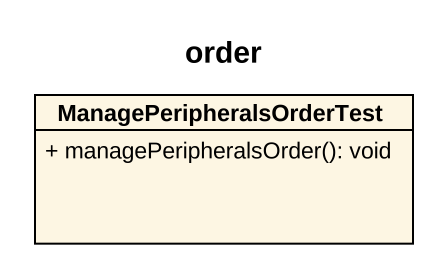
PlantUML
@startuml
title order
hide circle
hide empty members
skinparam classAttributeIconSize 0
class ManagePeripheralsOrderTest {
  + managePeripheralsOrder(): void
}
@enduml
